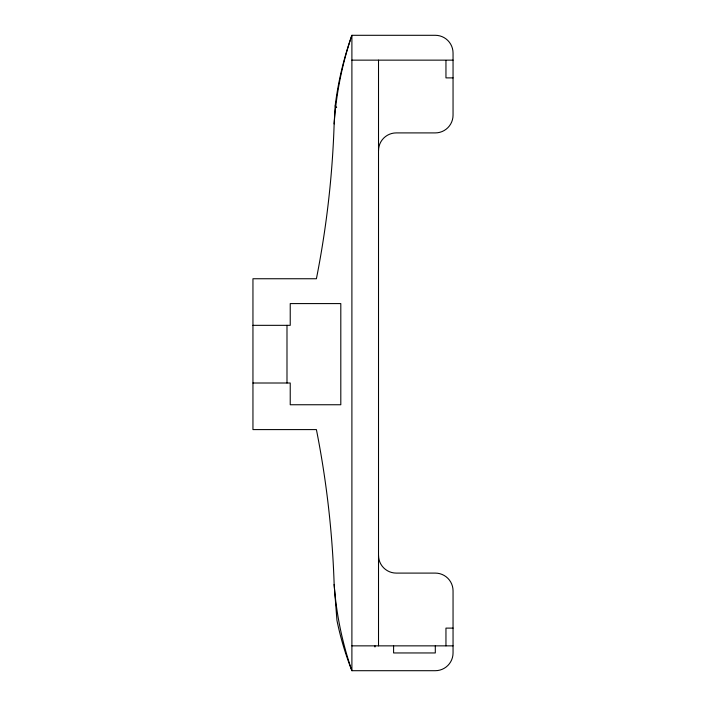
<?xml version="1.0" encoding="UTF-8"?>
<svg xmlns="http://www.w3.org/2000/svg" width="706" height="706" viewBox="0 0 706 706"><rect width="100%" height="100%" fill="white"/><g stroke="black" fill="none" stroke-linecap="round" stroke-linejoin="round"><path stroke-width="1.06" d="M378.513 555.348A17.747 17.747 0 0 0 396.26 573.095L435.302 573.095A17.747 17.747 0 0 1 453.049 590.843L453.049 652.953A17.747 17.747 0 0 1 435.302 670.7L351.897 670.7A300.076 300.076 0 0 1 336.947 620.397L334.15 584.427A955.942 955.942 0 0 0 316.403 429.592L252.951 429.592L252.951 278.746L316.403 278.746A955.942 955.942 0 0 0 334.15 123.912L335.156 105.891A332.129 332.129 0 0 1 351.897 35.3L435.302 35.3A17.747 17.747 0 0 1 453.049 53.047L453.049 115.157A17.747 17.747 0 0 1 435.302 132.904L396.26 132.904A17.747 17.747 0 0 0 378.513 150.652M351.897 60.142L453.049 60.142M453.049 77.889L445.954 77.889L445.954 60.451M252.951 325.334L290.228 325.334L290.228 303.589L340.804 303.589L340.804 404.75L290.228 404.75L290.228 383.005L252.951 383.005M453.049 628.111L445.954 628.111L445.954 645.858M351.897 645.858L453.049 645.858M335.156 105.891L336.674 107.462M435.302 645.858L435.302 652.953L393.595 652.953L393.595 645.858M378.513 60.142L378.513 645.858M374.965 645.858L374.965 646.987M286.989 325.334L286.989 383.005M334.15 123.912A345.04 345.04 0 0 1 351.897 35.3L351.897 670.7A336.294 336.294 0 0 1 334.15 584.427"/></g></svg>
